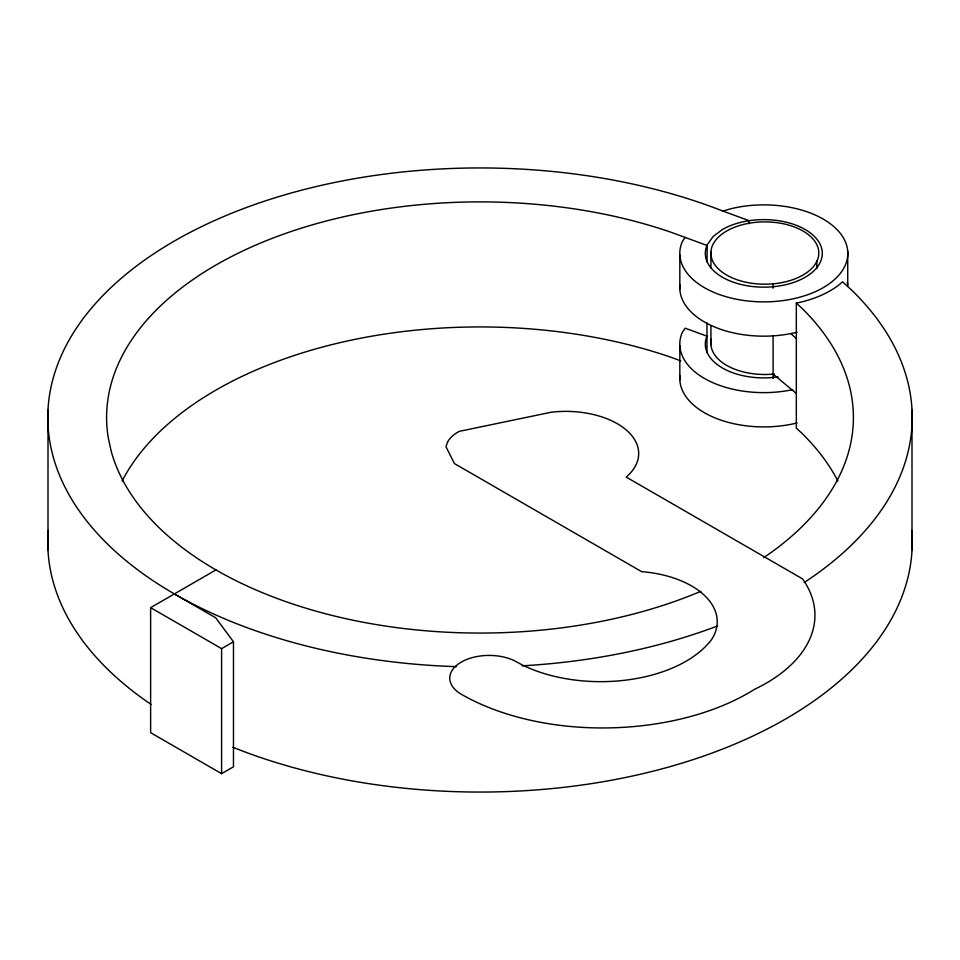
<?xml version="1.0" encoding="UTF-8"?>
<svg xmlns="http://www.w3.org/2000/svg" width="960" height="960" viewBox="0 0 960 960"><rect width="100%" height="100%" fill="white"/><g stroke="black" fill="none" stroke-linecap="round" stroke-linejoin="round"><path stroke-width="1.44" d="M816.816 261.264L817.44 259.968A53.964 31.152 0 0 0 771.288 222.108A53.964 31.152 0 0 0 710.88 252.564A53.964 31.152 0 0 0 769.656 284.064L775.248 283.596A53.964 31.152 0 0 0 815.892 263.112L816.816 261.264L816.816 268.644M685.116 237.42L682.308 241.608A84.012 48.504 0 0 0 761.724 301.86A84.012 48.504 0 0 0 846.204 243.948A84.012 48.504 0 0 0 729.84 209.016L722.94 211.092A432.216 249.54 0 0 0 70.512 337.632A432.216 249.54 0 0 0 456.432 666.648M174.384 593.928L215.652 617.76L233.472 641.76L233.472 766.812L221.592 773.664L150.624 732.684L150.624 607.644L215.964 569.916M150.624 607.644L221.592 648.624L233.472 641.76M837.924 481.08A373.404 215.58 0 0 0 801.408 432.78L796.32 428.16L796.32 303.108L801.312 302.052A92.412 53.352 0 0 0 838.884 284.952L842.52 281.808L852.024 290.46A432.216 249.54 0 0 1 804.204 582.504M774.456 373.992L769.656 374.376A53.964 31.152 0 0 1 711.36 339.156M722.94 211.092L749.124 220.692A58.5 33.768 0 0 1 822.06 250.356A58.5 33.768 0 0 1 759.48 287.064A58.5 33.768 0 0 1 706.956 245.424L670.08 231.912A373.404 215.58 0 0 0 279.912 235.452A373.404 215.58 0 0 0 108.252 437.772L111.192 451.2A373.404 215.58 0 0 0 700.836 591.324M680.796 360.888L670.08 356.952A373.404 215.58 0 0 0 122.076 481.08M773.1 374.1L796.32 393.42M796.32 303.108L801.408 307.74A373.404 215.58 0 0 1 763.644 557.688M791.484 334.14L796.32 338.544M912 409.644L912 550.356M847.728 251.376L847.728 285.672A84.012 48.504 0 0 0 847.284 282.312M773.1 283.788L773.1 288.228M773.1 335.544L773.1 378.444M749.124 223.668L748.656 220.764A58.392 33.708 0 0 0 722.448 229.5L713.148 236.496L707.304 244.632L706.956 261.828M710.928 251.628L710.928 267.912M710.928 325.488L710.928 344.736M706.956 322.8L706.956 352.572M679.836 254.976L679.836 289.272M679.836 345.72L679.836 380.016M221.592 648.624L221.592 773.664M48 409.644L48 550.356M717.636 625.92A432.216 249.54 0 0 1 522.096 665.832M911.7 530.412A432.216 249.54 0 0 1 689.232 760.872A432.216 249.54 0 0 1 232.872 747.24M151.044 704.388A432.216 249.54 0 0 1 48.3 530.412M797.112 422.94A84.012 48.504 0 0 1 679.944 375.528M778.092 376.872A58.5 33.768 0 0 1 706.956 336.168L685.116 328.176L682.308 332.352A84.012 48.504 0 0 0 707.664 380.208A84.012 48.504 0 0 0 792.768 389.652M797.112 332.196A84.012 48.504 0 0 1 679.944 284.772M447.54 442.176L445.956 446.724L454.476 463.596L641.616 571.644A87.48 50.508 0 0 1 711.936 638.988A120.672 69.672 0 0 1 521.844 664.728L513.948 660.492A39.396 22.752 0 0 0 459.864 662.952A39.396 22.752 0 0 0 461.292 694.248A199.32 115.08 0 0 0 602.232 727.956A206.82 119.412 0 0 0 754.572 689.304A166.512 96.132 0 0 0 802.584 578.904L626.196 477.072A72.972 42.132 0 0 0 626.472 430.164A72.972 42.132 0 0 0 551.4 412.188L459.276 431.352A41.352 23.88 0 0 0 447.54 442.176"/></g></svg>
